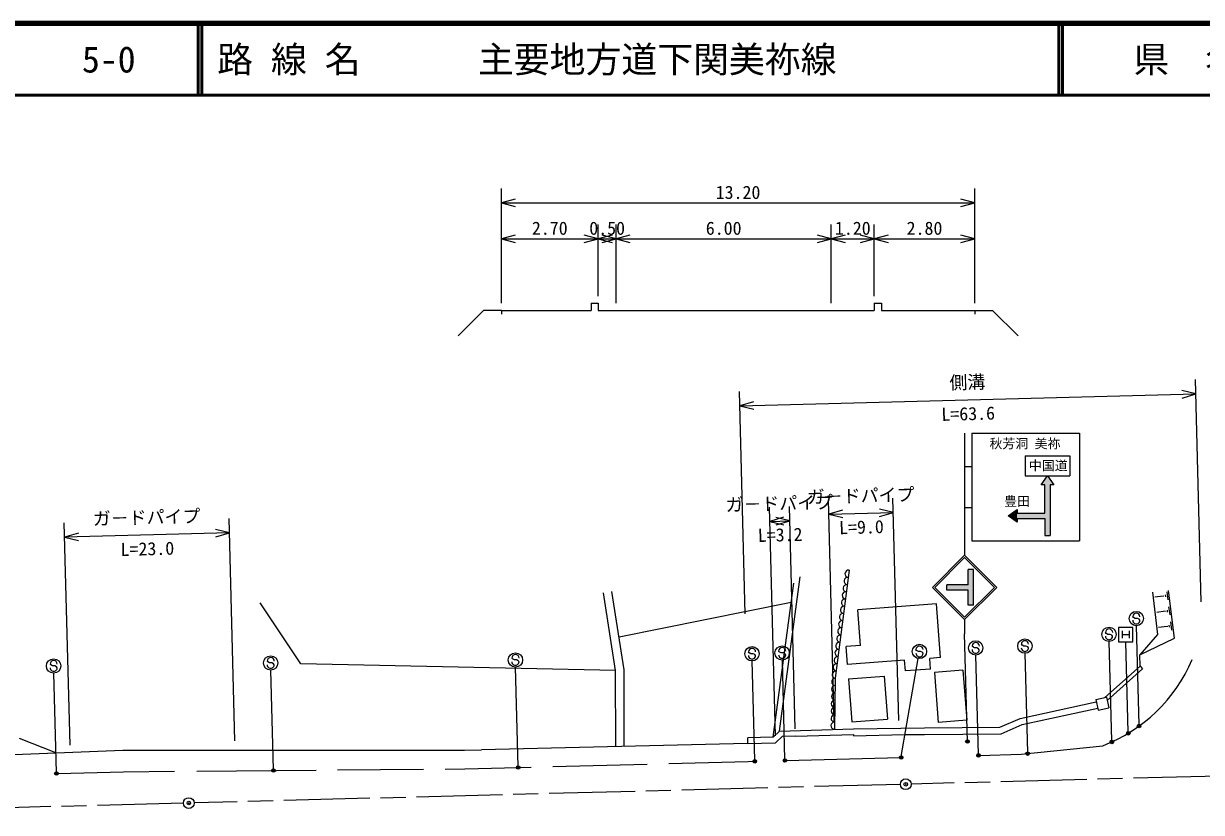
# Model space of a CAD drawing. Units: millimetres on the paper, with parts at other scales. Extents: x 40 to 680, y 20 to 380.
# Drawn here: x 153.4 to 317.6, y 270 to 380 of the extents above; entities that cross this region are included whole.
import ezdxf
from ezdxf.enums import TextEntityAlignment as Align

# ---------------------------------------------------------------- set-up
doc = ezdxf.new("R2010")
doc.units = ezdxf.units.MM
doc.header["$PDMODE"] = 32
doc.header["$PDSIZE"] = 0.5
doc.linetypes.add('CHAIN', pattern=[18.5, 12, -1.5, 3.5, -1.5])
for name, color, linetype, lineweight in [('S-BGD', 7, 'Continuous', 25), ('S-BMK', 2, 'CHAIN', 13), ('S-BMK-SRVR', 3, 'Continuous', 25), ('S-STR-HTXT', 7, 'Continuous', 13), ('S-STR-STRC', 7, 'Continuous', 25), ('S-TTL', 2, 'Continuous', 140), ('S-TTL-LINE', 7, 'Continuous', 50)]:
    doc.layers.add(name, color=color, linetype=linetype, lineweight=lineweight)
doc.layers.add('S-TTL-TXT', color=7, linetype='Continuous')
doc.styles.add('@ＭＳ ゴシック', font='')
doc.styles.add('ＭＳ ゴシック', font='')
doc.styles.get('@ＭＳ ゴシック').set_extended_font_data('@MS Gothic')
doc.styles.get('ＭＳ ゴシック').set_extended_font_data('MS Gothic')

msp = doc.modelspace()

# ---------------------------------------------------------------- hatches: boundary and pattern name
at = {"layer": 'S-STR-STRC'}
for points in [[(295.782, 310.997), (291.907, 310.997), (291.907, 310.497), (290.657, 311.372), (291.907, 312.247), (291.907, 311.747), (295.782, 311.747), (295.782, 315.684), (295.282, 315.684), (296.157, 316.934), (297.032, 315.684), (296.532, 315.684), (296.532, 308.622), (295.782, 308.622)], [(291.907, 312.247), (291.907, 311.747), (291.907, 310.997), (291.907, 310.497), (290.657, 311.372)], [(295.782, 310.997), (296.532, 310.997), (296.532, 308.622), (295.782, 308.622)], [(282.094, 301.762), (285.094, 301.762), (285.094, 303.887), (285.844, 303.887), (285.844, 298.887), (285.094, 298.887), (285.094, 301.012), (282.094, 301.012)]]:
    msp.add_hatch(color=256, dxfattribs=at).paths.add_polyline_path(points)

# ---------------------------------------------------------------- linework, layer by layer
at = {"layer": 'S-BGD'}
for p, q in [((317.589, 299.367), (316.776, 330.357)), ((254.011, 297.7), (253.198, 328.689)), ((316.828, 328.357), (314.884, 328.824)), ((253.25, 326.69), (316.828, 328.357)), ((255.168, 327.258), (253.25, 326.69)), ((314.911, 327.789), (316.828, 328.357)), ((253.25, 326.69), (255.195, 326.223)), ((258.799, 281.354), (261.642, 302.845)), ((268.473, 303.779), (266.565, 288.719)), ((235.938, 289.775), (234.234, 300.608)), ((237.138, 289.869), (235.42, 300.795)), ((257.921, 280.504), (260.764, 301.994)), ((310.793, 300.712), (311.482, 294.808)), ((312.778, 300.775), (312.917, 299.669)), ((313.843, 294.316), (313.007, 300.958)), ((192.048, 290.722), (186.375, 299.232)), ((236.412, 294.489), (260.411, 299.326)), ((280.655, 299.083), (269.686, 298.256)), ((281.218, 291.604), (280.655, 299.083)), ((312.295, 300.152), (311.127, 300.005)), ((312.29, 300.187), (312.299, 300.117)), ((312.554, 300.325), (312.589, 300.049)), ((270.061, 293.27), (269.686, 298.256)), ((312.555, 298.046), (311.373, 297.897)), ((312.551, 298.081), (312.56, 298.011)), ((312.816, 298.221), (312.852, 297.942)), ((313.043, 298.674), (313.183, 297.558)), ((312.817, 295.93), (311.62, 295.78)), ((312.812, 295.965), (312.821, 295.895)), ((313.08, 296.106), (313.116, 295.825)), ((313.308, 296.564), (313.45, 295.439)), ((311.482, 294.808), (309.024, 291.998)), ((309.024, 291.998), (313.843, 294.316)), ((270.061, 293.27), (268.067, 293.12)), ((268.255, 290.627), (268.067, 293.12)), ((235.938, 289.775), (192.048, 290.722)), ((276.232, 291.228), (268.255, 290.627)), ((276.345, 289.732), (276.232, 291.228)), ((281.218, 291.604), (279.723, 291.491)), ((279.835, 289.995), (279.723, 291.491)), ((309.066, 290.399), (309.024, 291.998)), ((235.94, 279.177), (235.938, 289.775)), ((237.14, 279.205), (237.138, 289.869)), ((279.835, 289.995), (276.345, 289.732)), ((284.36, 289.835), (280.371, 289.534)), ((280.371, 289.534), (280.898, 282.554)), ((284.36, 289.835), (284.886, 282.855)), ((304.148, 286.014), (309.066, 290.399)), ((304.455, 285.618), (309.399, 290.025)), ((309.066, 290.399), (309.399, 290.025)), ((266.565, 288.719), (266.444, 281.597)), ((268.405, 288.632), (273.391, 289.008)), ((268.405, 288.632), (268.856, 282.649)), ((273.391, 289.008), (273.842, 283.025)), ((302.893, 285.738), (304.358, 286.06)), ((304.358, 286.06), (304.68, 284.595)), ((292.351, 283.108), (302.957, 285.445)), ((292.629, 282.247), (303.151, 284.566)), ((302.893, 285.738), (303.216, 284.273)), ((303.216, 284.273), (304.68, 284.595)), ((268.856, 282.649), (273.842, 283.025)), ((284.886, 282.855), (280.898, 282.554)), ((289.483, 281.874), (292.351, 283.108)), ((257.921, 280.504), (258.799, 281.354)), ((258.799, 281.354), (269.081, 281.681)), ((261.01, 280.624), (269.106, 280.882)), ((269.081, 281.681), (278.982, 281.779)), ((269.106, 280.708), (276.204, 280.894)), ((269.106, 280.882), (269.106, 280.708)), ((276.204, 280.894), (279.015, 280.879)), ((278.982, 281.779), (289.483, 281.874)), ((279.015, 280.879), (289.672, 280.975)), ((289.672, 280.975), (292.629, 282.247)), ((157.889, 278.317), (152.809, 280.313)), ((254.33, 279.61), (217.24, 278.737)), ((254.33, 279.61), (258.229, 279.689)), ((257.921, 280.504), (254.35, 280.41)), ((254.367, 279.611), (254.35, 280.41)), ((258.229, 279.689), (259.205, 280.634)), ((259.205, 280.634), (261.004, 280.674)), ((292.483, 278.11), (303.855, 279.308)), ((126.252, 277.101), (167.225, 278.676)), ((167.225, 278.676), (214.841, 278.674)), ((214.841, 278.674), (217.24, 278.737)), ((259.694, 277.25), (275.588, 277.667)), ((286.684, 277.958), (292.483, 278.11)), ((197.159, 275.927), (209.159, 276.027)), ((212.159, 276.052), (214.909, 276.075)), ((214.909, 276.075), (224.156, 276.318)), ((227.155, 276.396), (240.35, 276.742)), ((243.349, 276.821), (254.396, 277.111)), ((254.396, 277.111), (255.195, 277.132)), ((158.115, 275.436), (167.303, 275.677)), ((167.303, 275.677), (174.41, 275.736)), ((177.56, 275.763), (194.159, 275.902))]:
    msp.add_line(p, q, dxfattribs=at)
for centre, radius, start, end in [((268.288, 302.272), 0.506, 83.4628, 262.10245), ((268.415, 303.276), 0.506, 83.4628, 262.10245), ((268.034, 300.264), 0.506, 83.4628, 262.10245), ((268.161, 301.268), 0.506, 83.4628, 262.10245), ((267.906, 299.26), 0.506, 83.4628, 262.10245), ((267.652, 297.252), 0.506, 83.4628, 262.10245), ((267.779, 298.256), 0.506, 83.4628, 262.10245), ((267.398, 295.244), 0.506, 83.4628, 262.10245), ((267.525, 296.248), 0.506, 83.4628, 262.10245), ((267.271, 294.24), 0.506, 83.4628, 262.10245), ((267.016, 292.232), 0.506, 83.4628, 262.10245), ((267.144, 293.236), 0.506, 83.4628, 262.10245), ((266.762, 290.224), 0.506, 83.4628, 262.10245), ((266.889, 291.228), 0.506, 83.4628, 262.10245), ((295.922, 300.029), 22.188, 290.94981, 336.89813), ((266.635, 289.22), 0.506, 83.4628, 262.10245), ((266.548, 287.193), 0.509, 90.00968, 268.03414), ((266.566, 288.21), 0.509, 90.00968, 268.03414), ((266.531, 286.175), 0.509, 90.00968, 268.03414), ((266.496, 284.141), 0.509, 90.00968, 268.03414), ((266.513, 285.158), 0.509, 90.00968, 268.03414), ((266.461, 282.106), 0.509, 90.00968, 268.03414), ((266.479, 283.123), 0.509, 90.00968, 268.03414)]:
    msp.add_arc(centre, radius, start, end, dxfattribs=at)
at = {"layer": 'S-BMK'}
for p, q in [((375.602, 276.538), (277.136, 273.956)), ((275.637, 273.916), (177.171, 271.334)), ((175.671, 271.295), (126.438, 270.004))]:
    msp.add_line(p, q, dxfattribs=at)
at = {"layer": 'S-BMK-SRVR'}
for centre in [(276.386, 273.936), (176.421, 271.314)]:
    msp.add_circle(centre, 0.75, dxfattribs=at)
for p in [(276.386, 273.936), (176.421, 271.314)]:
    msp.add_point(p, dxfattribs=at)
at = {"layer": 'S-STR-HTXT', "lineweight": 25}
for p, q in [((220, 341), (220, 357)), ((286, 341), (286, 357)), ((221.932, 355.518), (220, 355)), ((220, 355), (286, 355)), ((220, 355), (221.932, 354.482)), ((286, 355), (284.068, 355.518)), ((284.068, 354.482), (286, 355)), ((220, 341), (220, 352)), ((233.5, 342), (233.5, 352)), ((236, 341), (236, 352)), ((266, 341), (266, 352)), ((272, 342), (272, 352)), ((286, 341), (286, 352)), ((221.932, 350.518), (220, 350)), ((220, 350), (233.5, 350)), ((220, 350), (221.932, 349.482)), ((233.5, 350), (231.568, 350.518)), ((231.568, 349.482), (233.5, 350)), ((235.432, 350.518), (233.5, 350)), ((233.5, 350), (236, 350)), ((233.5, 350), (235.432, 349.482)), ((236, 350), (234.068, 350.518)), ((234.068, 349.482), (236, 350)), ((237.932, 350.518), (236, 350)), ((236, 350), (266, 350)), ((236, 350), (237.932, 349.482)), ((266, 350), (264.068, 350.518)), ((264.068, 349.482), (266, 350)), ((267.932, 350.518), (266, 350)), ((266, 350), (272, 350)), ((266, 350), (267.932, 349.482)), ((272, 350), (270.068, 350.518)), ((270.068, 349.482), (272, 350)), ((273.932, 350.518), (272, 350)), ((272, 350), (286, 350)), ((272, 350), (273.932, 349.482)), ((286, 350), (284.068, 350.518)), ((284.068, 349.482), (286, 350))]:
    msp.add_line(p, q, dxfattribs=at)
at = {"layer": 'S-STR-HTXT'}
for p, q in [((217.5, 340), (213.964, 336.464)), ((220, 340), (217.5, 340)), ((220, 340), (232.5, 340)), ((220, 340), (220, 339.5)), ((232.5, 341), (232.5, 340)), ((232.5, 341), (233.5, 341)), ((233.5, 341), (233.5, 340)), ((233.5, 340), (236, 340)), ((236, 340), (266, 340)), ((266, 340), (272, 340)), ((272, 341), (272, 340)), ((272, 341), (273, 341)), ((273, 341), (273, 340)), ((273, 340), (286, 340)), ((286, 340), (288.5, 340)), ((286, 340), (286, 339.5)), ((288.5, 340), (292.036, 336.464))]:
    msp.add_line(p, q, dxfattribs=at)
at = {"layer": 'S-STR-STRC'}
for p, q in [((284.594, 322.887), (284.594, 305.887)), ((285.594, 322.887), (285.594, 307.887)), ((285.594, 322.887), (300.594, 322.887)), ((300.594, 322.887), (300.594, 307.887)), ((293.057, 319.734), (299.257, 319.734)), ((293.057, 319.734), (293.057, 316.934)), ((299.257, 319.734), (299.257, 316.934)), ((284.594, 318.262), (285.594, 318.262)), ((293.057, 316.934), (299.257, 316.934)), ((295.282, 315.684), (296.157, 316.934)), ((295.782, 315.684), (295.282, 315.684)), ((295.782, 311.747), (295.782, 315.684)), ((296.157, 316.934), (297.032, 315.684)), ((296.532, 315.684), (296.532, 308.622)), ((297.032, 315.684), (296.532, 315.684)), ((275.414, 282.833), (274.601, 313.822)), ((258.203, 280.689), (257.367, 312.59)), ((260.978, 281.674), (260.166, 312.663)), ((266.418, 282.597), (265.605, 313.586)), ((267.575, 312.155), (265.657, 311.587)), ((274.654, 311.823), (272.709, 312.29)), ((284.594, 312.512), (285.594, 312.512)), ((290.657, 311.372), (291.907, 312.247)), ((291.907, 312.247), (291.907, 311.747)), ((182.851, 279.997), (182.039, 310.986)), ((259.337, 311.159), (257.419, 310.59)), ((257.419, 310.59), (260.218, 310.664)), ((257.419, 310.59), (259.364, 310.124)), ((260.218, 310.664), (258.273, 311.131)), ((258.3, 310.096), (260.218, 310.664)), ((265.657, 311.587), (274.654, 311.823)), ((265.657, 311.587), (267.602, 311.12)), ((272.736, 311.255), (274.654, 311.823)), ((291.907, 310.497), (290.657, 311.372)), ((291.907, 311.747), (295.782, 311.747)), ((291.907, 310.997), (295.782, 310.997)), ((291.907, 310.997), (291.907, 310.497)), ((295.782, 310.997), (295.782, 308.622)), ((159.861, 279.394), (159.049, 310.383)), ((182.091, 308.987), (159.101, 308.384)), ((161.019, 308.952), (159.101, 308.384)), ((182.091, 308.987), (180.146, 309.453)), ((180.173, 308.418), (182.091, 308.987)), ((159.101, 308.384), (161.046, 307.917)), ((285.594, 307.887), (300.594, 307.887)), ((295.782, 308.622), (296.532, 308.622)), ((280.094, 301.387), (284.594, 305.887)), ((280.448, 301.387), (284.594, 305.534)), ((289.094, 301.387), (284.594, 305.887)), ((288.741, 301.387), (284.594, 305.534)), ((285.844, 303.887), (285.094, 303.887)), ((285.094, 301.762), (285.094, 303.887)), ((285.844, 298.887), (285.844, 303.887)), ((280.095, 301.387), (284.594, 296.887)), ((280.448, 301.387), (284.594, 297.241)), ((282.094, 301.012), (282.094, 301.762)), ((285.094, 301.762), (282.094, 301.762)), ((285.094, 301.012), (282.094, 301.012)), ((284.594, 296.887), (289.094, 301.387)), ((284.594, 297.241), (288.741, 301.387)), ((285.094, 298.887), (285.094, 301.012)), ((285.844, 298.887), (285.094, 298.887)), ((308.134, 297.185), (308.035, 297.303)), ((284.595, 296.887), (284.595, 294.887)), ((306.05, 295.813), (306.05, 293.813)), ((308.05, 295.813), (306.05, 295.813)), ((308.05, 293.813), (308.05, 295.813)), ((308.379, 297.045), (308.134, 297.185)), ((308.68, 297.043), (308.379, 297.045)), ((308.919, 282.199), (308.556, 296.045)), ((308.925, 296.931), (308.68, 297.043)), ((309.031, 296.795), (308.925, 296.931)), ((284.988, 279.892), (284.595, 294.887)), ((304.336, 294.975), (304.237, 295.093)), ((304.581, 294.836), (304.336, 294.975)), ((304.882, 294.834), (304.581, 294.836)), ((305.127, 294.722), (304.882, 294.834)), ((305.233, 294.586), (305.127, 294.722)), ((306.55, 295.313), (306.55, 294.313)), ((306.55, 294.813), (307.55, 294.813)), ((307.55, 295.313), (307.55, 294.313)), ((254.557, 292.271), (254.457, 292.389)), ((258.755, 292.381), (258.656, 292.499)), ((259, 292.242), (258.755, 292.381)), ((277.904, 292.591), (277.805, 292.709)), ((278.149, 292.451), (277.904, 292.591)), ((278.45, 292.449), (278.149, 292.451)), ((278.695, 292.337), (278.45, 292.449)), ((278.801, 292.201), (278.695, 292.337)), ((285.746, 293.089), (285.646, 293.207)), ((285.991, 292.95), (285.746, 293.089)), ((286.291, 292.947), (285.991, 292.95)), ((286.537, 292.835), (286.291, 292.947)), ((286.642, 292.699), (286.537, 292.835)), ((292.602, 293.341), (292.502, 293.459)), ((292.847, 293.201), (292.602, 293.341)), ((293.147, 293.199), (292.847, 293.201)), ((293.392, 293.087), (293.147, 293.199)), ((293.498, 292.951), (293.392, 293.087)), ((305.121, 279.99), (304.758, 293.835)), ((306.05, 293.813), (308.05, 293.813)), ((307.407, 281.197), (307.076, 293.813)), ((187.445, 290.987), (187.346, 291.105)), ((187.69, 290.848), (187.445, 290.987)), ((187.991, 290.846), (187.69, 290.848)), ((188.236, 290.734), (187.991, 290.846)), ((188.342, 290.598), (188.236, 290.734)), ((221.568, 291.406), (221.468, 291.524)), ((221.813, 291.266), (221.568, 291.406)), ((222.114, 291.264), (221.813, 291.266)), ((222.359, 291.152), (222.114, 291.264)), ((222.465, 291.016), (222.359, 291.152)), ((254.802, 292.132), (254.557, 292.271)), ((255.102, 292.129), (254.802, 292.132)), ((255.341, 277.286), (254.978, 291.131)), ((255.347, 292.017), (255.102, 292.129)), ((255.453, 291.881), (255.347, 292.017)), ((259.301, 292.239), (259, 292.242)), ((259.54, 277.396), (259.177, 291.241)), ((259.546, 292.128), (259.301, 292.239)), ((259.652, 291.991), (259.546, 292.128)), ((275.764, 277.818), (278.129, 291.465)), ((286.53, 278.104), (286.167, 291.949)), ((293.386, 278.355), (293.023, 292.2)), ((157.176, 290.567), (157.077, 290.685)), ((157.421, 290.428), (157.176, 290.567)), ((157.722, 290.426), (157.421, 290.428)), ((157.961, 275.582), (157.598, 289.427)), ((157.967, 290.314), (157.722, 290.426)), ((158.073, 290.178), (157.967, 290.314)), ((188.23, 276.002), (187.867, 289.847)), ((222.352, 276.42), (221.989, 290.266))]:
    msp.add_line(p, q, dxfattribs=at)
for centre, radius in [((308.53, 297.044), 1), ((304.731, 294.835), 1), ((292.997, 293.2), 1), ((254.952, 292.13), 1), ((259.15, 292.241), 1), ((278.299, 292.45), 1), ((286.141, 292.948), 1), ((157.571, 290.427), 1), ((187.84, 290.847), 1), ((221.963, 291.265), 1), ((307.411, 281.048), 0.15), ((307.411, 281.048), 0.12), ((307.411, 281.048), 0.09), ((307.411, 281.048), 0.06), ((307.411, 281.048), 0.03), ((308.923, 282.049), 0.15), ((308.923, 282.049), 0.12), ((308.923, 282.049), 0.09), ((308.923, 282.049), 0.06), ((308.923, 282.049), 0.03), ((284.988, 279.892), 0.15), ((284.988, 279.892), 0.12), ((284.988, 279.892), 0.09), ((284.988, 279.892), 0.06), ((284.988, 279.892), 0.03), ((305.125, 279.84), 0.15), ((305.125, 279.84), 0.12), ((305.125, 279.84), 0.09), ((305.125, 279.84), 0.06), ((305.125, 279.84), 0.03), ((275.738, 277.67), 0.15), ((275.738, 277.67), 0.12), ((275.738, 277.67), 0.09), ((275.738, 277.67), 0.06), ((275.738, 277.67), 0.03), ((286.534, 277.954), 0.15), ((286.534, 277.954), 0.12), ((286.534, 277.954), 0.09), ((286.534, 277.954), 0.06), ((286.534, 277.954), 0.03), ((293.39, 278.205), 0.15), ((293.39, 278.205), 0.12), ((293.39, 278.205), 0.09), ((293.39, 278.205), 0.06), ((293.39, 278.205), 0.03), ((188.234, 275.852), 0.15), ((188.234, 275.852), 0.12), ((188.234, 275.852), 0.09), ((188.234, 275.852), 0.06), ((222.356, 276.27), 0.15), ((222.356, 276.27), 0.12), ((222.356, 276.27), 0.09), ((222.356, 276.27), 0.06), ((222.356, 276.27), 0.03), ((255.345, 277.136), 0.15), ((255.345, 277.136), 0.12), ((255.345, 277.136), 0.09), ((255.345, 277.136), 0.06), ((255.345, 277.136), 0.03), ((259.544, 277.246), 0.15), ((259.544, 277.246), 0.12), ((259.544, 277.246), 0.09), ((259.544, 277.246), 0.06), ((259.544, 277.246), 0.03), ((157.965, 275.432), 0.15), ((157.965, 275.432), 0.12), ((157.965, 275.432), 0.09), ((157.965, 275.432), 0.06), ((157.965, 275.432), 0.03), ((188.234, 275.852), 0.03)]:
    msp.add_circle(centre, radius, dxfattribs=at)
for centre, start, end in [((308.535, 297.299), 359.55488, 179.55488), ((308.531, 296.799), 179.55488, 359.55488), ((304.733, 294.589), 179.55488, 359.55488), ((304.737, 295.089), 359.55488, 179.55488), ((254.957, 292.385), 359.55488, 179.55488), ((259.156, 292.495), 359.55488, 179.55488), ((278.305, 292.705), 359.55488, 179.55488), ((286.142, 292.703), 179.55488, 359.55488), ((286.146, 293.203), 359.55488, 179.55488), ((292.998, 292.955), 179.55488, 359.55488), ((293.002, 293.455), 359.55488, 179.55488), ((157.577, 290.682), 359.55488, 179.55488), ((187.846, 291.102), 359.55488, 179.55488), ((221.965, 291.02), 179.55488, 359.55488), ((221.968, 291.52), 359.55488, 179.55488), ((254.953, 291.885), 179.55488, 359.55488), ((259.152, 291.995), 179.55488, 359.55488), ((278.301, 292.205), 179.55488, 359.55488), ((157.573, 290.182), 179.55488, 359.55488), ((187.842, 290.602), 179.55488, 359.55488)]:
    msp.add_arc(centre, 0.5, start, end, dxfattribs=at)
for p in [(307.411, 281.048), (308.923, 282.049), (284.988, 279.892), (305.125, 279.84), (275.738, 277.67), (286.534, 277.954), (293.39, 278.205), (188.234, 275.852), (222.356, 276.27), (255.345, 277.136), (259.544, 277.246), (157.965, 275.432)]:
    msp.add_point(p, dxfattribs=at)
at = {"layer": 'S-TTL'}
msp.add_line((680, 380), (40, 380), dxfattribs=at)
at = {"layer": 'S-TTL-LINE'}
for p, q in [((177.75, 380), (177.75, 370)), ((178.25, 380), (178.25, 370)), ((297.75, 380), (297.75, 370)), ((298.25, 380), (298.25, 370)), ((40, 370), (680, 370))]:
    msp.add_line(p, q, dxfattribs=at)

# ---------------------------------------------------------------- texts
at = {"layer": 'S-BGD', "style": 'ＭＳ ゴシック'}
msp.add_text('側溝', height=1.833, rotation=1.502, dxfattribs=at).set_placement((285.013, 328.523), align=Align.BOTTOM_CENTER)
at = {"layer": 'S-BGD', "style": '@ＭＳ ゴシック'}
msp.add_text('L=63.6', height=1.833, rotation=1.502, dxfattribs=at).set_placement((285.066, 326.524), align=Align.TOP_CENTER)
at = {"layer": 'S-STR-HTXT', "style": 'ＭＳ ゴシック'}
for s, p in [('13.20', (253, 355)), ('2.70', (226.75, 350)), ('0.50', (234.75, 350)), ('6.00', (251, 350)), ('1.20', (269, 350)), ('2.80', (279, 350))]:
    msp.add_text(s, height=1.833, dxfattribs=at).set_placement(p, align=Align.BOTTOM_CENTER)
at = {"layer": 'S-STR-STRC', "style": 'ＭＳ ゴシック'}
msp.add_text('秋芳洞 美祢', height=1.32, dxfattribs=at).set_placement((297.957, 321.434), align=Align.MIDDLE_RIGHT)
msp.add_text('中国道', height=1.32, dxfattribs=at).set_placement((296.257, 318.369), align=Align.MIDDLE_CENTER)
for p in [(270.129, 312.705), (258.792, 311.627), (170.57, 309.685)]:
    msp.add_text('ガ－ドパイプ', height=1.833, rotation=1.502, dxfattribs=at).set_placement(p, align=Align.BOTTOM_CENTER)
msp.add_text('豊田', height=1.32, dxfattribs=at).set_placement((291.907, 312.347), align=Align.BOTTOM_CENTER)
at = {"layer": 'S-STR-STRC', "style": '@ＭＳ ゴシック'}
for s, p in [('L=9.0', (270.182, 310.705)), ('L=3.2', (258.845, 309.628)), ('L=23.0', (170.622, 307.685))]:
    msp.add_text(s, height=1.833, rotation=1.502, dxfattribs=at).set_placement(p, align=Align.TOP_CENTER)
at = {"layer": 'S-TTL-TXT', "style": 'ＭＳ ゴシック'}
for s, p in [('5-0', (161.521, 375)), ('路 線 名', (180.38, 375)), ('主要地方道下関美祢線', (216.734, 375))]:
    msp.add_text(s, height=3.666, dxfattribs=at).set_placement(p, align=Align.MIDDLE_LEFT)
msp.add_text('県\u3000名', height=3.666, dxfattribs=at).set_placement((315.625, 375), align=Align.MIDDLE_CENTER)

doc.saveas('drawing.dxf')
